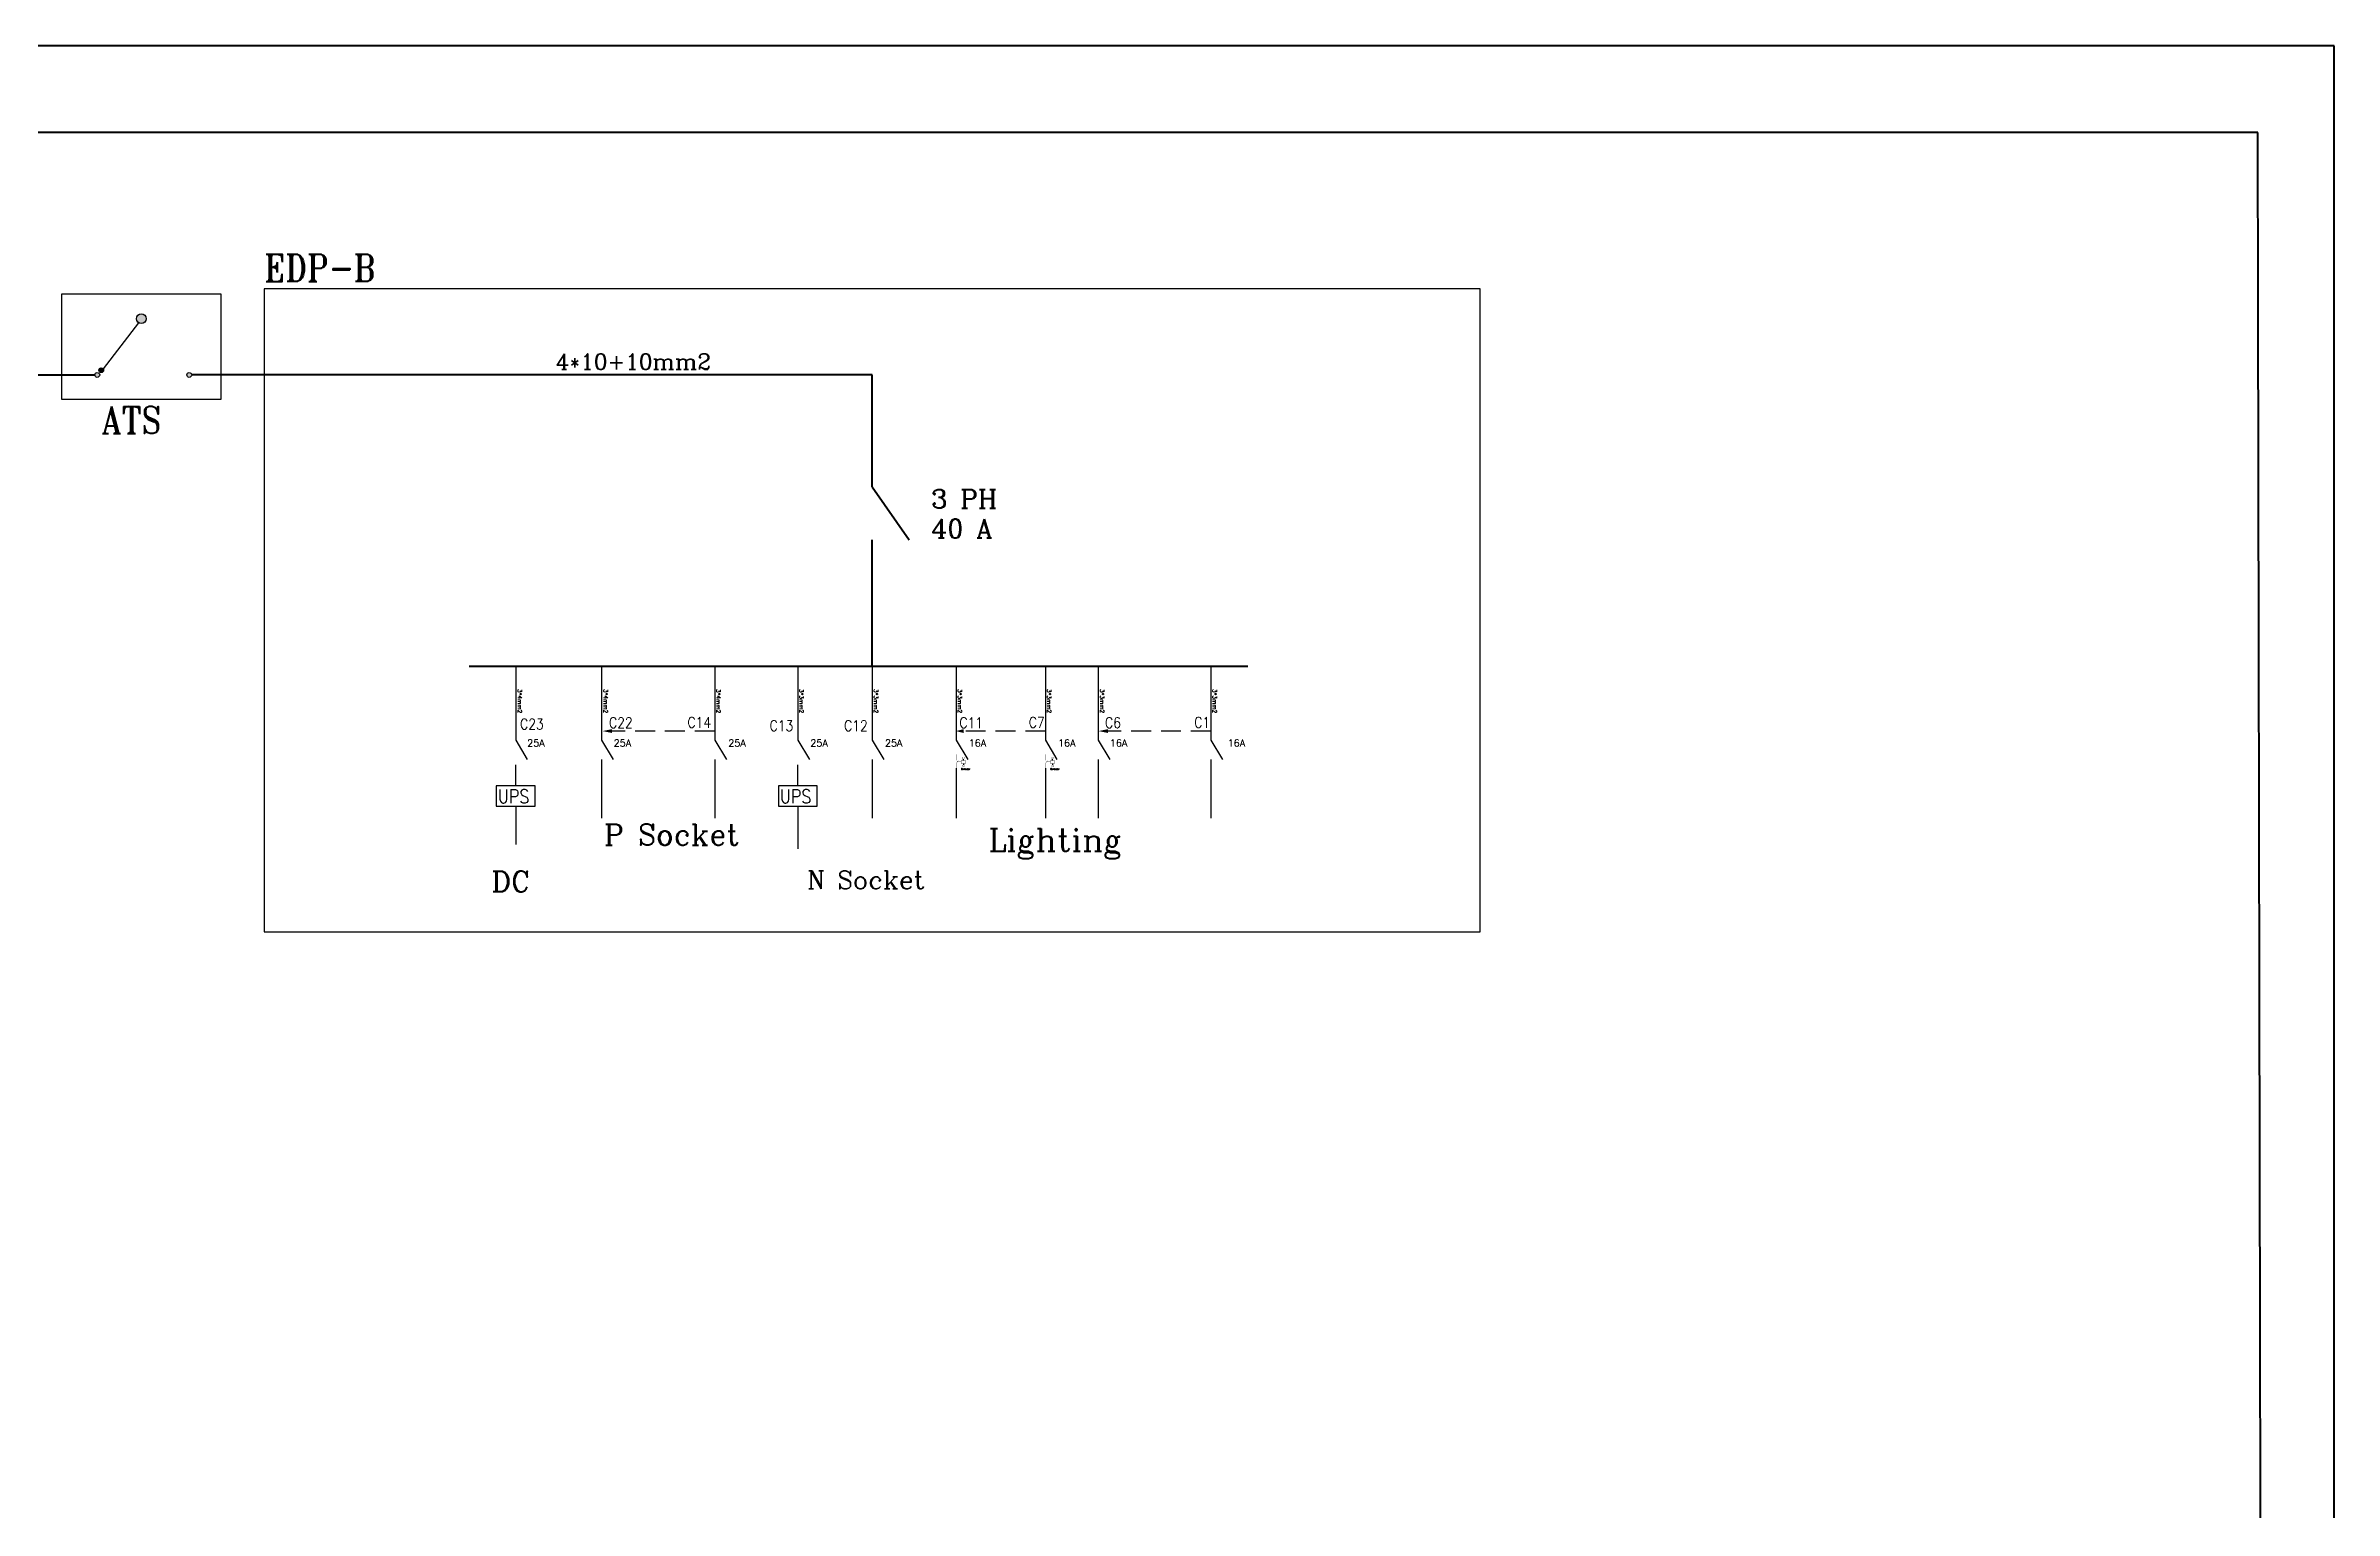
# Model space of a CAD drawing. Header units: inches. Extents: x 3955 to 4125, y 4886 to 4983.
# Drawn here: x 4038.78 to 4067.51, y 4964.76 to 4983.15 of the extents above; entities that cross this region are included whole.
import ezdxf
from ezdxf.enums import TextEntityAlignment as Align

# ---------------------------------------------------------------- set-up
doc = ezdxf.new("R2010")
doc.units = ezdxf.units.IN
doc.header["$MEASUREMENT"] = 0
doc.linetypes.add('HIDDEN', pattern=[0.375, 0.25, -0.125])
doc.layers.get('0').update_dxf_attribs({"lineweight": 35})
doc.layers.add('E-TEXT', color=2, linetype='Continuous')
doc.layers.add('SLD', color=1, linetype='Continuous', lineweight=30)
doc.styles.add('09028-XMCC001$0$ARIAL', font='arial.ttf', dxfattribs={"height": 0.45})
doc.styles.add('moha', font='romant.shx')
doc.styles.add('ROMANC', font='ROMANC.shx', dxfattribs={"height": 0.1})

# ---------------------------------------------------------------- blocks, each defined once
blk = doc.blocks.new('C1')
at = {"layer": 'SLD', "color": 9, "true_color": 0xd19cc7}
for p, q in [((0.95, -0.79), (0.95, -0.61)), ((0.95, -1.21), (0.95, -1.39))]:
    blk.add_line(p, q, dxfattribs=at)
at = {"layer": 'SLD', "color": 9, "true_color": 0xd19cc7, "const_width": 0.0438}
for points in [[(0, 0), (0, -0.77)], [(0, -1.18), (0.3, -0.82)], [(0, -1.18), (0, -1.81)], [(0.15, -1), (0.68, -1)]]:
    blk.add_lwpolyline(points, dxfattribs=at)
blk.add_lwpolyline([(1.21, -1.21), (1.21, -0.79), (0.68, -0.79), (0.68, -1.21)], close=True, dxfattribs=at)
at = {"layer": 'SLD', "color": 9, "true_color": 0xd19cc7, "style": '09028-XMCC001$0$ARIAL'}
for s, p in [('A1', (0.95, -0.46)), ('A2', (0.95, -1.54))]:
    blk.add_text(s, height=0.228, dxfattribs=at).set_placement(p, align=Align.MIDDLE)

msp = doc.modelspace()

# ---------------------------------------------------------------- hatches: boundary and pattern name
at = {"layer": 'SLD', "true_color": 0xd19cc7}
h = msp.add_hatch(color=9, dxfattribs=at)
h.dxf.hatch_style = 1
h.paths.add_polyline_path([(4039.92, 4979.721, 1), (4040.043, 4979.721, 1)])
h.paths.add_polyline_path([(4040.612, 4979.015, 1), (4040.552, 4979.015, 1)])
h.paths.add_polyline_path([(4039.397, 4979.015, 1), (4039.457, 4979.015, 1)])
h = msp.add_hatch(color=9, dxfattribs=at)
h.dxf.hatch_style = 1
h.paths.add_polyline_path([(4039.508, 4979.074, 1), (4039.447, 4979.074, 1)])

# ---------------------------------------------------------------- linework, layer by layer
at = {"color": 9, "lineweight": 50, "true_color": 0xd19cc7}
msp.add_lwpolyline([(4067.51, 4983.147), (3955.211, 4983.147), (3955.211, 4886.441), (4067.51, 4886.441)], close=True, dxfattribs=at)
at = {"color": 1, "lineweight": 50}
msp.add_lwpolyline([(4066.552, 4982.06), (4011.878, 4982.06), (4011.942, 4947.627), (4066.617, 4947.627)], close=True, dxfattribs=at)
at = {"layer": 'SLD'}
msp.add_lwpolyline([(4056.789, 4980.095), (4041.524, 4980.095), (4041.524, 4972.022), (4056.789, 4972.022)], close=True, dxfattribs=at)
at = {"layer": 'SLD', "color": 9, "true_color": 0xd19cc7}
for points in [[(4040.983, 4980.029), (4038.98, 4980.029), (4038.98, 4978.712), (4040.983, 4978.712)], [(4044.925, 4973.856), (4044.437, 4973.855), (4044.437, 4973.6), (4044.925, 4973.601)], [(4048.465, 4973.856), (4047.978, 4973.855), (4047.978, 4973.6), (4048.465, 4973.601)]]:
    msp.add_lwpolyline(points, close=True, dxfattribs=at)
for points in [[(4039.946, 4979.671), (4039.503, 4979.09)], [(4044.681, 4973.855), (4044.681, 4974.12)], [(4048.221, 4973.855), (4048.221, 4974.12)]]:
    msp.add_lwpolyline(points, dxfattribs=at)
at = {"layer": 'SLD', "color": 165, "linetype": 'Continuous', "lineweight": 40, "true_color": 0x5e67af}
for points in [[(4030.764, 4979.015), (4039.397, 4979.015)], [(4049.156, 4979.015), (4040.612, 4979.015)], [(4049.156, 4977.609), (4049.156, 4979.015)], [(4049.156, 4977.609), (4049.621, 4976.945)], [(4049.156, 4975.356), (4049.156, 4976.945)]]:
    msp.add_lwpolyline(points, dxfattribs=at)
at = {"layer": 'SLD', "color": 5, "linetype": 'Continuous', "lineweight": 40}
msp.add_lwpolyline([(4053.873, 4975.356), (4044.094, 4975.356)], dxfattribs=at)
at = {"layer": 'SLD', "color": 9, "linetype": 'Continuous', "lineweight": 30, "true_color": 0xd19cc7}
for points in [[(4044.681, 4975.356), (4044.681, 4974.429)], [(4045.757, 4975.356), (4045.757, 4974.429)], [(4047.179, 4975.356), (4047.179, 4974.429)], [(4048.221, 4975.356), (4048.221, 4974.429)], [(4049.156, 4975.356), (4049.156, 4974.429)], [(4050.209, 4975.356), (4050.209, 4974.429)], [(4051.33, 4975.356), (4051.33, 4974.429)], [(4051.994, 4975.356), (4051.994, 4974.429)], [(4053.407, 4975.356), (4053.407, 4974.429)], [(4044.681, 4974.429), (4044.826, 4974.189)], [(4045.757, 4974.429), (4045.903, 4974.189)], [(4047.179, 4974.429), (4047.325, 4974.189)], [(4048.221, 4974.429), (4048.367, 4974.189)], [(4049.156, 4974.429), (4049.301, 4974.189)], [(4050.209, 4974.429), (4050.355, 4974.189)], [(4051.33, 4974.429), (4051.475, 4974.189)], [(4051.994, 4974.429), (4052.139, 4974.189)], [(4053.407, 4974.429), (4053.552, 4974.189)], [(4045.757, 4974.189), (4045.757, 4973.452)], [(4047.179, 4974.189), (4047.179, 4973.452)], [(4049.156, 4974.189), (4049.156, 4973.452)], [(4050.209, 4974.078), (4050.209, 4973.452)], [(4051.33, 4974.078), (4051.33, 4973.452)], [(4051.994, 4974.189), (4051.994, 4973.452)], [(4053.407, 4974.189), (4053.407, 4973.452)], [(4044.681, 4973.6), (4044.681, 4973.122)], [(4048.221, 4973.6), (4048.221, 4973.067)]]:
    msp.add_lwpolyline(points, dxfattribs=at)
at = {"layer": 'SLD', "color": 9, "linetype": 'HIDDEN', "true_color": 0xd19cc7}
for points in [[(4045.89, 4974.544, 0.048, 0, 0), (4045.769, 4974.544, 0, 0, 0)], [(4050.305, 4974.544, 0.048, 0, 0), (4050.209, 4974.544, 0, 0, 0)], [(4052.118, 4974.544, 0.048, 0, 0), (4051.997, 4974.544, 0, 0, 0)]]:
    msp.add_lwpolyline(points, format="xyseb", dxfattribs=at)
for points in [[(4047.179, 4974.544), (4045.89, 4974.544)], [(4051.33, 4974.544), (4050.305, 4974.544)], [(4053.407, 4974.544), (4052.118, 4974.544)]]:
    msp.add_lwpolyline(points, dxfattribs=at)
at = {"layer": 'SLD', "color": 9, "true_color": 0xd19cc7}
for centre, radius in [((4039.981, 4979.721), 0.0615), ((4039.427, 4979.015), 0.0302), ((4039.477, 4979.074), 0.0302), ((4040.582, 4979.015), 0.0302)]:
    msp.add_circle(centre, radius, dxfattribs=at)

# ---------------------------------------------------------------- block references
at = {"layer": 'SLD', "xscale": 0.09600000000000003, "yscale": 0.09600000000000003, "zscale": 0.09600000000000003}
for p in [(4050.209, 4974.252), (4051.33, 4974.252)]:
    msp.add_blockref('C1', p, dxfattribs=at)

# ---------------------------------------------------------------- texts
at = {"layer": 'E-TEXT', "color": 2, "style": 'moha', "width": 0.85}
for s, height, p in [('EDP-B', 0.3422, (4041.524, 4980.187)), ('ATS', 0.3422, (4039.482, 4978.278)), ('C23', 0.1334, (4044.735, 4974.565)), ('C22', 0.1334, (4045.852, 4974.582)), ('C14', 0.1334, (4046.837, 4974.586)), ('C13', 0.1334, (4047.868, 4974.544)), ('C12', 0.1334, (4048.803, 4974.544)), ('C11', 0.1334, (4050.251, 4974.582)), ('C7', 0.1334, (4051.122, 4974.586)), ('C6', 0.1334, (4052.079, 4974.582)), ('C1', 0.1334, (4053.199, 4974.586)), ('Contactor', 0.0193, (4050.273, 4974.058)), ('Contactor', 0.0193, (4051.394, 4974.058)), ('UPS', 0.1711, (4044.458, 4973.639)), ('UPS', 0.1711, (4047.998, 4973.639))]:
    msp.add_text(s, height=height, dxfattribs=at).set_placement(p)
at = {"layer": 'E-TEXT', "linetype": 'Continuous', "lineweight": 30, "attachment_point": 1, "style": 'ROMANC'}
for s, width, heights, insert, char_height in [('4*10+10mm2', 41.51811, [12.021], (4045.183, 4979.281), 0.1995), ('3 PH', 18.03258, [4.139], (4049.897, 4977.577), 0.2353), ('40 A', 12.1322, [7.259], (4049.897, 4977.204), 0.2353), ('25A', 0.58531, [0], (4044.824, 4974.44), 0.0883), ('25A', 0.58531, [0], (4045.911, 4974.44), 0.0883), ('25A', 0.58531, [0], (4047.349, 4974.44), 0.0883), ('25A', 3.3035, [1.283], (4048.38, 4974.44), 0.0883), ('25A', 3.3035, [1.283], (4049.315, 4974.44), 0.0883), ('16A', 3.3035, [1.283], (4050.368, 4974.44), 0.0883), ('16A', 3.3035, [1.283], (4051.489, 4974.44), 0.0883), ('16A', 0.58531, [0], (4052.139, 4974.44), 0.0883), ('16A', 0.58531, [0], (4053.619, 4974.44), 0.0883), ('P Socket', 23.6118, [12.658], (4045.791, 4973.375), 0.2611), ('Lighting', 3.98395, [0], (4050.618, 4973.32), 0.2852), ('DC', 23.6118, [12.658], (4044.376, 4972.786), 0.2611), ('N Socket', 17.26594, [9.444], (4048.342, 4972.788), 0.2255)]:
    msp.add_mtext_dynamic_manual_height_columns(s, width=width, gutter_width=0.5, heights=heights, dxfattribs=dict(at, insert=insert, char_height=char_height))
at = {"layer": 'E-TEXT', "linetype": 'Continuous', "lineweight": 30, "char_height": 0.0518, "attachment_point": 1, "rotation": 270, "style": 'ROMANC'}
for s, insert in [('3*4mm2', (4044.757, 4975.071)), ('3*4mm2', (4045.836, 4975.071)), ('3*4mm2', (4047.251, 4975.071)), ('3*3mm2', (4048.294, 4975.071)), ('3*3mm2', (4049.229, 4975.071)), ('3*3mm2', (4050.282, 4975.071)), ('3*3mm2', (4051.403, 4975.071)), ('3*3mm2', (4052.069, 4975.071)), ('3*3mm2', (4053.481, 4975.071))]:
    msp.add_mtext_dynamic_manual_height_columns(s, width=0.69592, gutter_width=0.5, heights=[0], dxfattribs=dict(at, insert=insert))

doc.saveas('drawing.dxf')
